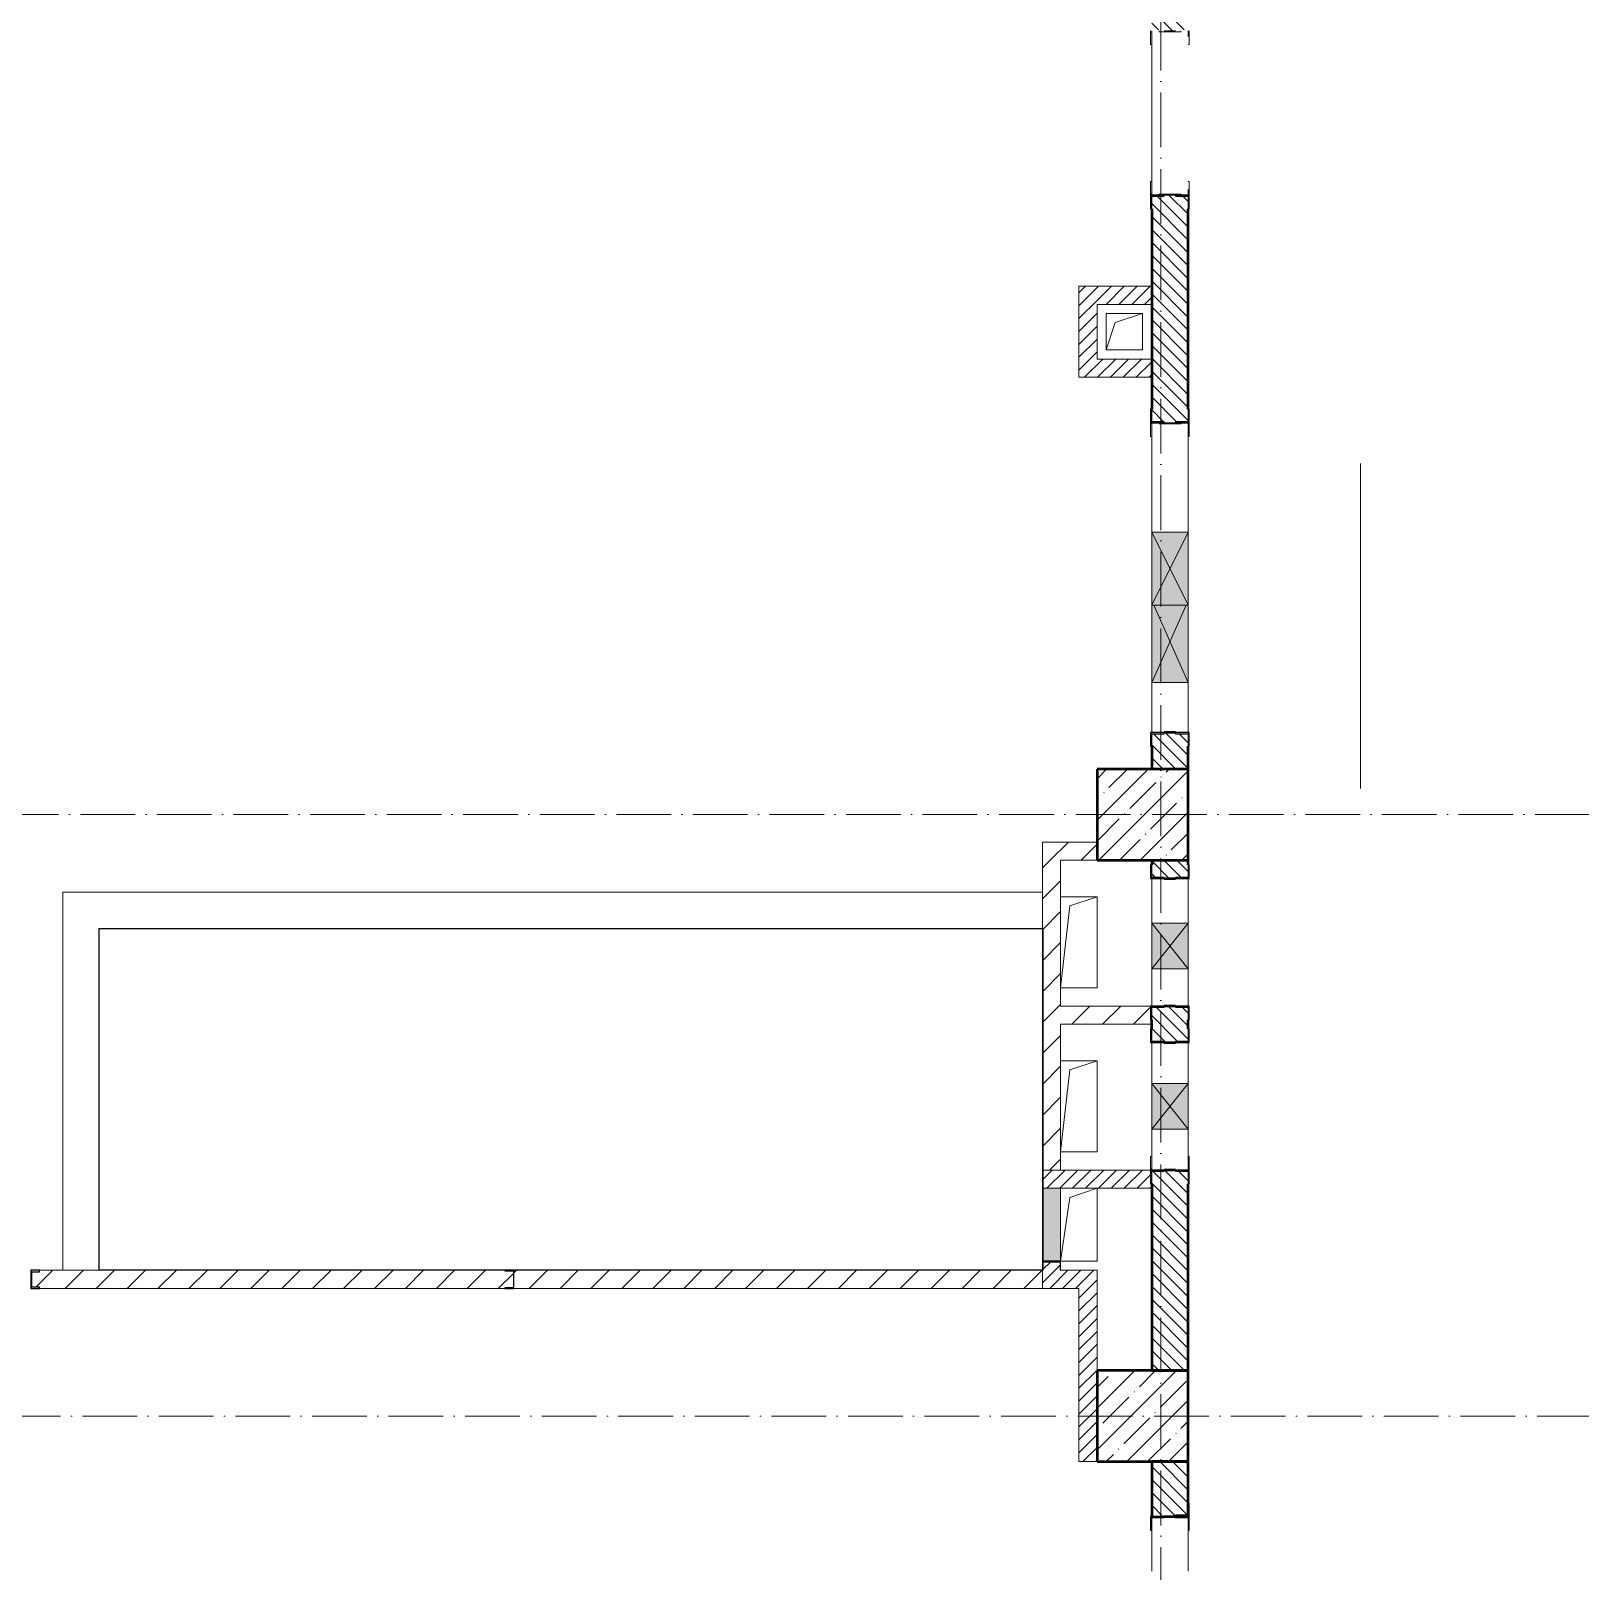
# Model space of a CAD drawing. Header units: millimetres. Extents: x -12989 to 629078, y -109036 to 555275.
# Drawn here: x 42510 to 51010, y 77045 to 85495 of the extents above; entities that cross this region are included whole.
import ezdxf

# ---------------------------------------------------------------- set-up
doc = ezdxf.new("R2010")
doc.units = ezdxf.units.MM
doc.linetypes.add('200_ШТРИХ_ш1п0_6_', pattern=[160, 100, -60])
doc.linetypes.add('50_200_ШТРИХ_1Т_ш5_п1_п1_', pattern=[700, 500, -100, 0, -100])
for name, color, linetype, lineweight in [('A-DETL-GENF-OTLN', 7, 'Continuous', 9), ('A-FLOR-____-OTLN', 7, 'Continuous', 9), ('A-GENM-____-MCUT', 7, 'Continuous', 25), ('A-GENM-____-OTLN', 7, 'Continuous', 9), ('A-GENM-____-OTLN-1', 7, 'Continuous', 25), ('A-GLAZ-____-OTLN', 7, 'Continuous', 9), ('A-WALL-____-MCUT-2', 7, 'Continuous', 50), ('A-WALL-____-PATT-1', 7, 'Continuous', 9), ('A-WALL-FNSH-MCUT-1', 7, 'Continuous', 9), ('I-WALL-____-OTLN', 7, 'Continuous', 9), ('S-COLS-____-MCUT', 7, 'Continuous', 50), ('S-COLS-____-OTLN', 7, 'Continuous', 9), ('S-GRID-____-OTLN-1', 7, '50_200_ШТРИХ_1Т_ш5_п1_п1_', 9)]:
    doc.layers.add(name, color=color, linetype=linetype, lineweight=lineweight)
doc.layers.add('A-DETL-GENF-OTLN-4', color=9, linetype='200_ШТРИХ_ш1п0_6_', lineweight=9, true_color=0x808080)
doc.layers.add('A-DETL-GENF-OTLN-5', color=7, linetype='Continuous', lineweight=5, true_color=0xc0c0c0)
pattern_1 = [(135, (43259.71, 63713.66), (-35.35534, -35.35534), [])]
pattern_2 = [(45, (43259.71, 63713.66), (-84.8528, 84.8528), [])]
pattern_3 = [(45, (43259.71, 63713.66), (-35.35534, 35.35534), [])]

# ---------------------------------------------------------------- blocks, each defined once
blk = doc.blocks.new('BSC_Колонна _Прямоугольная - 500х500-V47-АР1_План отверстий 2 этажа в осях 1-64_А-ГГ')
at = {"layer": 'S-COLS-____-OTLN'}
h = blk.add_hatch(dxfattribs=at)
h.set_pattern_fill('FP_76', color=256, style=0, pattern_type=2)
h.set_pattern_definition([(45, (-5350, -17481.04), (-114.0493, 114.0493), []), (45, (-5235.95, -17481.04), (-114.0493, 114.0493), [201.613, -40.323, 3.353, -36.97])])
h.paths.add_polyline_path([(-250, -250), (250, -250), (250, 250), (-250, 250)], flags=0)
at = {"layer": 'S-COLS-____-MCUT'}
for p, q in [((250, 250), (-250, 250)), ((-250, 250), (-250, -250)), ((250, -250), (250, 250)), ((-250, -250), (250, -250))]:
    blk.add_line(p, q, dxfattribs=at)
blk = doc.blocks.new('154_Стойка_СКБ_Швеллер - СМ-2180_100-28318692-АР1_План отверстий 2 этажа в осях 1-64_А-ГГ')
at = {"layer": 'A-GENM-____-MCUT'}
for p, q in [((171, 50), (125, 50)), ((125, 50), (125, -50)), ((129.5, 42.4), (171, 42.4)), ((129.5, -42.4), (129.5, 42.4)), ((171, 42.4), (171, 50)), ((125, -50), (171, -50)), ((171, -42.4), (129.5, -42.4)), ((171, -50), (171, -42.4))]:
    blk.add_line(p, q, dxfattribs=at)
blk = doc.blocks.new('154_Стойка_СКБ_Уголок - СМ-2180_200-28268025-АР1_План отверстий 2 этажа в осях 1-64_А-ГГ')
at = {"layer": 'A-GENM-____-MCUT'}
for p, q in [((125, 156), (125, 81)), ((200, 156), (125, 156)), ((131, 81), (131, 150)), ((131, 150), (200, 150)), ((200, 150), (200, 156)), ((125, 81), (131, 81)), ((131, 19), (125, 19)), ((125, 19), (125, -56)), ((131, -50), (131, 19)), ((125, -56), (200, -56)), ((200, -50), (131, -50)), ((200, -56), (200, -50))]:
    blk.add_line(p, q, dxfattribs=at)
blk = doc.blocks.new('Фахверк_СКБ_Уголок - 200_3960_зеркало-28268689-АР1_План отверстий 2 этажа в осях 1-64_А-ГГ')
at = {"layer": 'A-GENM-____-MCUT'}
for p, q in [((200, 156), (125, 156)), ((125, 156), (125, 81)), ((131, 81), (131, 150)), ((131, 150), (200, 150)), ((200, 150), (200, 156)), ((125, 81), (131, 81)), ((131, 19), (125, 19)), ((125, 19), (125, -56)), ((131, -50), (131, 19)), ((125, -56), (200, -56)), ((200, -50), (131, -50)), ((200, -56), (200, -50))]:
    blk.add_line(p, q, dxfattribs=at)
blk = doc.blocks.new('Фахверк_СКБ_Уголок - 200_3960-28268576-АР1_План отверстий 2 этажа в осях 1-64_А-ГГ')
at = {"layer": 'A-GENM-____-MCUT'}
for p, q in [((200, 156), (125, 156)), ((125, 156), (125, 81)), ((131, 81), (131, 150)), ((131, 150), (200, 150)), ((200, 150), (200, 156)), ((125, 81), (131, 81)), ((131, 19), (125, 19)), ((125, 19), (125, -56)), ((131, -50), (131, 19)), ((125, -56), (200, -56)), ((200, -50), (131, -50)), ((200, -56), (200, -50))]:
    blk.add_line(p, q, dxfattribs=at)
blk = doc.blocks.new('Стойка_Влож_Уголок_Опорный - Уголок-28213941-АР1_План отверстий 2 этажа в осях 1-64_А-ГГ')
at = {"layer": 'A-GENM-____-OTLN'}
for p, q in [((-212, -6), (-212, 0)), ((0, 0), (0, -6)), ((-212, -75), (-212, -6)), ((-212, -6), (-206, -6)), ((-212, -75), (-206, -75)), ((-6, -6), (0, -6)), ((-6, -75), (0, -75)), ((0, -6), (0, -75))]:
    blk.add_line(p, q, dxfattribs=at)
blk = doc.blocks.new('154_Стойка_СКБ_Уголок - СМ-2180_200-28435403-АР1_План отверстий 2 этажа в осях 1-64_А-ГГ')
at = {"layer": 'A-GENM-____-MCUT'}
for p, q in [((125, 156), (125, 81)), ((200, 156), (125, 156)), ((131, 81), (131, 150)), ((131, 150), (200, 150)), ((200, 150), (200, 156)), ((125, 81), (131, 81)), ((131, 19), (125, 19)), ((125, 19), (125, -56)), ((131, -50), (131, 19)), ((125, -56), (200, -56)), ((200, -50), (131, -50)), ((200, -56), (200, -50))]:
    blk.add_line(p, q, dxfattribs=at)
blk = doc.blocks.new('Стойка_Влож_Уголок - Уголок-28268052-АР1_План отверстий 2 этажа в осях 1-64_А-ГГ')
at = {"layer": 'A-GENM-____-MCUT'}
for p, q in [((6, 0), (0, 0)), ((6, -69), (6, 0)), ((0, -75), (75, -75)), ((75, -69), (6, -69)), ((75, -75), (75, -69))]:
    blk.add_line(p, q, dxfattribs=at)
blk = doc.blocks.new('154_Стойка_СКБ_Уголок - СМ-2480_200-28346303-АР1_План отверстий 2 этажа в осях 1-64_А-ГГ')
at = {"layer": 'A-GENM-____-MCUT'}
for p, q in [((125, 156), (125, 81)), ((200, 156), (125, 156)), ((131, 81), (131, 150)), ((131, 150), (200, 150)), ((200, 150), (200, 156)), ((125, 81), (131, 81)), ((131, 19), (125, 19)), ((125, 19), (125, -56)), ((131, -50), (131, 19)), ((125, -56), (200, -56)), ((200, -50), (131, -50)), ((200, -56), (200, -50))]:
    blk.add_line(p, q, dxfattribs=at)
blk = doc.blocks.new('Стойка_Влож_Полоса боковая - Полоса-28213942-АР1_План отверстий 2 этажа в осях 1-64_А-ГГ')
at = {"layer": 'A-GENM-____-OTLN'}
for p, q in [((-5, 60), (0, 60)), ((-5, -60), (-5, 60)), ((0, 31), (0, -31)), ((0, -60), (-5, -60))]:
    blk.add_line(p, q, dxfattribs=at)
blk = doc.blocks.new('154_Фахверк_СКБ_Швеллер - Тип_100_3960-28318856-АР1_План отверстий 2 этажа в осях 1-64_А-ГГ')
at = {"layer": 'A-GENM-____-MCUT'}
for p, q in [((175, 50), (125, 50)), ((125, 50), (125, -50)), ((128, 47), (175, 47)), ((128, -47), (128, 47)), ((175, 47), (175, 50)), ((125, -50), (175, -50)), ((175, -47), (128, -47)), ((175, -50), (175, -47))]:
    blk.add_line(p, q, dxfattribs=at)
blk = doc.blocks.new('AR_Отверстие Ниша - Лючок-32403310-АР1_План отверстий 2 этажа в осях 1-64_А-ГГ')
at = {"layer": 'A-GLAZ-____-OTLN'}
blk.add_hatch(color=256, dxfattribs=at).paths.add_polyline_path([(200, -50), (200, 50), (-200, 50), (-200, -50)], flags=0)
for p, q in [((200, 50), (-200, 50)), ((-200, 50), (-200, -50)), ((-200, -50), (200, -50))]:
    blk.add_line(p, q, dxfattribs=at)
blk = doc.blocks.new('154_Фахверк_СКБ_Швеллер - Тип_100_3960_зеркало-29769493-АР1_План отверстий 2 этажа в осях 1-64_А-ГГ')
at = {"layer": 'A-GENM-____-MCUT'}
for p, q in [((175, 50), (125, 50)), ((125, 50), (125, -50)), ((128, 47), (175, 47)), ((128, -47), (128, 47)), ((175, 47), (175, 50)), ((125, -50), (175, -50)), ((175, -47), (128, -47)), ((175, -50), (175, -47))]:
    blk.add_line(p, q, dxfattribs=at)
blk = doc.blocks.new('AR_Отверстие прямоугольное _в плите_ - AR_Отверстие прямоугольное _в плите_-30229458-АР1_План отверстий 2 этажа в осях 1-64_А-ГГ')
at = {"layer": 'A-GENM-____-OTLN'}
for p, q in [((100, 250), (-100, 250)), ((-100, -250), (-50, 200)), ((-50, 200), (100, 250)), ((100, -250), (100, 250)), ((-100, -250), (100, -250))]:
    blk.add_line(p, q, dxfattribs=at)
blk = doc.blocks.new('AR_Отверстие прямоугольное _в плите_ - AR_Отверстие прямоугольное _в плите_-V150-АР1_План отверстий 2 этажа в осях 1-64_А-ГГ')
at = {"layer": 'A-GENM-____-OTLN'}
for p, q in [((100, 100), (-100, 100)), ((-100, 100), (-100, -100)), ((-50, 50), (100, 100)), ((100, -100), (100, 100)), ((-100, -100), (-50, 50)), ((-100, -100), (100, -100))]:
    blk.add_line(p, q, dxfattribs=at)
blk = doc.blocks.new('AR_Отверстие прямоугольное _в плите_ - AR_Отверстие прямоугольное _в плите_-30229368-АР1_План отверстий 2 этажа в осях 1-64_А-ГГ')
at = {"layer": 'A-GENM-____-OTLN'}
for p, q in [((-50, 150), (100, 200)), ((100, -200), (100, 200)), ((-100, -200), (-50, 150)), ((-100, -200), (100, -200))]:
    blk.add_line(p, q, dxfattribs=at)
blk = doc.blocks.new('AR_Отверстие прямоугольное _в стене__БезПР - AR_Отверстие прямоугольное _в стене__БезПР-36392898-АР1_План отверстий 2 этажа в осях 1-64_А-ГГ')
at = {"layer": 'A-GLAZ-____-OTLN'}
blk.add_hatch(color=256, dxfattribs=at).paths.add_polyline_path([(-125, -100), (125, -100), (125, 100), (-125, 100)], flags=0)
at = {"layer": 'A-DETL-GENF-OTLN'}
for p, q in [((-125, -100), (-125, 100)), ((-125, 100), (125, 100)), ((125, 100), (-125, -100)), ((-125, 100), (125, -100)), ((125, 100), (-125, 100)), ((-125, 100), (-125, -100)), ((125, 100), (125, -100)), ((125, -100), (125, 100)), ((125, -100), (-125, -100)), ((-125, -100), (125, -100))]:
    blk.add_line(p, q, dxfattribs=at)
blk = doc.blocks.new('AR_Отверстие прямоугольное _в стене_ - AR_Отверстие прямоугольное _в стене__ОВ-36891978-АР1_План отверстий 2 этажа в осях 1-64_А-ГГ')
at = {"layer": 'A-GLAZ-____-OTLN'}
blk.add_hatch(color=256, dxfattribs=at).paths.add_polyline_path([(-225, -100), (200, -100), (200, 100), (-225, 100)], flags=0)
at = {"layer": 'A-DETL-GENF-OTLN'}
for p, q in [((-225, -100), (-225, 100)), ((-225, 100), (200, 100)), ((-225, 100), (200, -88.9)), ((200, 100), (-225, 100)), ((-225, 100), (-225, -100)), ((200, 88.9), (-225, -100)), ((200, -100), (-225, -100)), ((-225, -100), (200, -100))]:
    blk.add_line(p, q, dxfattribs=at)
blk = doc.blocks.new('AR_Отверстие прямоугольное _в стене__БезПР - AR_Отверстие прямоугольное _в стене__БезПР-36428632-АР1_План отверстий 2 этажа в осях 1-64_А-ГГ')
at = {"layer": 'A-GLAZ-____-OTLN'}
blk.add_hatch(color=256, dxfattribs=at).paths.add_polyline_path([(-200, -100), (200, -100), (200, 100), (-200, 100)], flags=0)
at = {"layer": 'A-DETL-GENF-OTLN'}
for p, q in [((-200, -100), (-200, 100)), ((-200, 100), (200, 100)), ((200, 100), (-200, -100)), ((-200, 100), (200, -100)), ((200, 100), (-200, 100)), ((-200, 100), (-200, -100)), ((200, 100), (200, -100)), ((200, -100), (200, 100)), ((200, -100), (-200, -100)), ((-200, -100), (200, -100))]:
    blk.add_line(p, q, dxfattribs=at)
at = {"layer": 'A-GLAZ-____-OTLN'}
blk.add_line((200, 100), (-200, 100), dxfattribs=at)
blk = doc.blocks.new('DET_L_Имитация разреза_ISO2-5 - Вправо-36892236-АР1_План отверстий 2 этажа в осях 1-64_А-ГГ')
at = {"layer": 'A-DETL-GENF-OTLN-5'}
blk.add_line((143.1, 0), (1926.9, 0), dxfattribs=at)
blk = doc.blocks.new('2этаж')
at = {"layer": 'S-GRID-____-OTLN-1', "color": 251, "ltscale": 0.6, "true_color": 0x636466}
for p, q in [((-10141.7, 454533.3), (-10141.7, 508896.9)), ((11116.1, 476497), (-20260.4, 476497)), ((-20260.4, 473197), (11116.1, 473197))]:
    blk.add_line(p, q, dxfattribs=at)

msp = doc.modelspace()

# ---------------------------------------------------------------- hatches: boundary and pattern name
at = {"layer": 'A-WALL-____-PATT-1'}
h = msp.add_hatch(dxfattribs=at)
h.set_pattern_fill('FP_6', color=256, style=0, pattern_type=2)
h.set_pattern_definition(pattern_1)
h.paths.add_polyline_path([(48728.7115, 81444.7006), (48859.7115, 81444.7006), (48859.7115, 81638.7006), (48790.7115, 81638.7006), (48790.7115, 81644.7006), (48728.7115, 81644.7006), (48728.7115, 81638.7006), (48659.7115, 81638.7006), (48659.7115, 81444.7006)], flags=0)
h.paths.add_polyline_path([(48790.7115, 83344.7006), (48790.7115, 83350.7006), (48859.7115, 83350.7006), (48859.7115, 84588.7006), (48790.7115, 84588.7006), (48790.7115, 84594.7006), (48728.7115, 84594.7006), (48728.7115, 84588.7006), (48659.7115, 84588.7006), (48659.7115, 83350.7006), (48728.7115, 83350.7006), (48728.7115, 83344.7006)], flags=0)
h.paths.add_polyline_path([(48790.7115, 85494.7006), (48790.7115, 85500.7006), (48859.7115, 85500.7006), (48859.7115, 86944.7006), (48659.7115, 86944.7006), (48659.7115, 85500.7006), (48728.7115, 85500.7006), (48728.7115, 85494.7006)], flags=0)
h = msp.add_hatch(dxfattribs=at)
h.set_pattern_fill('FP_5', color=256, style=0, pattern_type=2)
h.set_pattern_definition(pattern_3)
h.paths.add_polyline_path([(48359.7115, 83694.7006), (48359.7115, 84094.7006), (48259.7115, 84094.7006), (48259.7115, 83694.7006)], flags=0)
h = msp.add_hatch(dxfattribs=at)
h.set_pattern_fill('FP_5', color=256, style=0, pattern_type=2)
h.set_pattern_definition(pattern_3)
h.paths.add_polyline_path([(48659.7115, 83994.7006), (48659.7115, 84094.7006), (48359.7115, 84094.7006), (48359.7115, 83994.7006), (48548.4147, 83994.7006)], flags=0)
h = msp.add_hatch(dxfattribs=at)
h.set_pattern_fill('FP_5', color=256, style=0, pattern_type=2)
h.set_pattern_definition(pattern_3)
h.paths.add_polyline_path([(48659.7115, 83594.7006), (48659.7115, 83694.7006), (48259.7115, 83694.7006), (48259.7115, 83594.7006), (48548.4147, 83594.7006)], flags=0)
h = msp.add_hatch(dxfattribs=at)
h.set_pattern_fill('FP_4', color=256, style=0, pattern_type=2)
h.set_pattern_definition(pattern_2)
h.paths.add_polyline_path([(48359.7115, 80944.7006), (48359.7115, 81044.7006), (48059.7115, 81044.7006), (48059.7115, 80944.7006), (48159.7115, 80944.7006)], flags=0)
h = msp.add_hatch(dxfattribs=at)
h.set_pattern_fill('FP_4', color=256, style=0, pattern_type=2)
h.set_pattern_definition(pattern_2)
h.paths.add_polyline_path([(48159.7115, 79244.7006), (48159.7115, 80944.7006), (48059.7115, 80944.7006), (48059.7115, 79244.7006)], flags=0)
h = msp.add_hatch(dxfattribs=at)
h.set_pattern_fill('FP_6', color=256, style=0, pattern_type=2)
h.set_pattern_definition(pattern_1)
h.paths.add_polyline_path([(48859.7115, 78144.7006), (48859.7115, 79238.7006), (48790.7115, 79238.7006), (48790.7115, 79244.7006), (48728.7115, 79244.7006), (48728.7115, 79238.7006), (48659.7115, 79238.7006), (48659.7115, 78144.7006)], flags=0)
h.paths.add_polyline_path([(48728.7115, 79944.7006), (48790.7115, 79944.7006), (48790.7115, 79950.7006), (48859.7115, 79950.7006), (48859.7115, 80138.7006), (48790.7115, 80138.7006), (48790.7115, 80144.7006), (48728.7115, 80144.7006), (48728.7115, 80138.7006), (48659.7115, 80138.7006), (48659.7115, 79950.7006), (48728.7115, 79950.7006)], flags=0)
h.paths.add_polyline_path([(48728.7115, 80844.7006), (48790.7115, 80844.7006), (48790.7115, 80850.7006), (48859.7115, 80850.7006), (48859.7115, 80944.7006), (48659.7115, 80944.7006), (48659.7115, 80850.7006), (48728.7115, 80850.7006)], flags=0)
h = msp.add_hatch(dxfattribs=at)
h.set_pattern_fill('FP_4', color=256, style=0, pattern_type=2)
h.set_pattern_definition(pattern_2)
h.paths.add_polyline_path([(48651.5375, 80044.7006), (48659.7115, 80044.7006), (48659.7115, 80069.7006), (48653.7115, 80069.7006), (48653.7115, 80144.7006), (48159.7115, 80144.7006), (48159.7115, 80044.7006), (48548.4147, 80044.7006)], flags=0)
h = msp.add_hatch(dxfattribs=at)
h.set_pattern_fill('FP_5', color=256, style=0, pattern_type=2)
h.set_pattern_definition(pattern_3)
h.paths.add_polyline_path([(48159.7115, 79144.7006), (48659.7115, 79144.7006), (48659.7115, 79169.7006), (48653.7115, 79169.7006), (48653.7115, 79244.7006), (48059.7115, 79244.7006), (48059.7115, 79144.7006)], flags=0)
h = msp.add_hatch(dxfattribs=at)
h.set_pattern_fill('FP_5', color=256, style=0, pattern_type=2)
h.set_pattern_definition(pattern_3)
h.paths.add_polyline_path([(48109.7115, 78694.7006), (48156.7115, 78694.7006), (48156.7115, 78741.7006), (48062.7115, 78741.7006), (48062.7115, 78694.7006)], flags=0)
h = msp.add_hatch(dxfattribs=at)
h.set_pattern_fill('FP_4', color=256, style=0, pattern_type=2)
h.set_pattern_definition(pattern_2)
h.paths.add_polyline_path([(48059.7115, 78594.7006), (48059.7115, 78694.7006), (45159.7115, 78694.7006), (45159.7115, 78594.7006), (46780.9505, 78594.7006)], flags=0)
h.paths.add_polyline_path([(45109.7115, 78594.7006), (45109.7115, 78597.7006), (45156.7115, 78597.7006), (45156.7115, 78691.7006), (45109.7115, 78691.7006), (45109.7115, 78694.7006), (42555.7115, 78693.8718), (42555.7115, 78687.1006), (42514.2115, 78687.1006), (42514.2115, 78602.3006), (42555.7115, 78602.3006), (42555.7115, 78594.7006), (43246.0219, 78594.7006)], flags=0)
h.paths.add_polyline_path([(41059.7115, 78594.7006), (41313.7115, 78594.7006), (41313.7115, 78602.3006), (41355.2115, 78602.3006), (41355.2115, 78687.1006), (41313.7115, 78687.1006), (41313.7115, 78694.7006), (41059.7115, 78694.7006), (41059.7115, 78602.3006)], flags=0)
h = msp.add_hatch(dxfattribs=at)
h.set_pattern_fill('FP_5', color=256, style=0, pattern_type=2)
h.set_pattern_definition(pattern_3)
h.paths.add_polyline_path([(48259.7115, 78594.7006), (48259.7115, 78694.7006), (48059.7115, 78694.7006), (48059.7115, 78594.7006), (48159.7115, 78594.7006)], flags=0)
h = msp.add_hatch(dxfattribs=at)
h.set_pattern_fill('FP_5', color=256, style=0, pattern_type=2)
h.set_pattern_definition(pattern_3)
h.paths.add_polyline_path([(48259.7115, 77644.7006), (48359.7115, 77644.7006), (48359.7115, 78694.7006), (48259.7115, 78694.7006), (48259.7115, 78209.4711)], flags=0)
h = msp.add_hatch(dxfattribs=at)
h.set_pattern_fill('FP_6', color=256, style=0, pattern_type=2)
h.set_pattern_definition(pattern_1)
h.paths.add_polyline_path([(48790.7115, 74444.7006), (48790.7115, 74450.7006), (48859.7115, 74450.7006), (48859.7115, 74638.7006), (48790.7115, 74638.7006), (48790.7115, 74644.7006), (48728.7115, 74644.7006), (48728.7115, 74638.7006), (48659.7115, 74638.7006), (48659.7115, 74450.7006), (48728.7115, 74450.7006), (48728.7115, 74444.7006)], flags=0)
h.paths.add_polyline_path([(48728.7115, 75344.7006), (48790.7115, 75344.7006), (48790.7115, 75350.7006), (48859.7115, 75350.7006), (48859.7115, 76188.7006), (48790.7115, 76188.7006), (48790.7115, 76194.7006), (48728.7115, 76194.7006), (48728.7115, 76188.7006), (48659.7115, 76188.7006), (48659.7115, 75350.7006), (48728.7115, 75350.7006)], flags=0)
h.paths.add_polyline_path([(48790.7115, 77344.7006), (48859.7115, 77344.7006), (48859.7115, 77644.7006), (48659.7115, 77644.7006), (48659.7115, 77344.7006), (48728.7115, 77344.7006)], flags=0)
at = {"layer": 'S-COLS-____-OTLN'}
h = msp.add_hatch(dxfattribs=at)
h.set_pattern_fill('FP_25', color=256, style=0, pattern_type=2)
h.set_pattern_definition([(45, (43259.71, 63713.66), (-114.0493, 114.0493), []), (45, (43373.76, 63713.66), (-114.0493, 114.0493), [201.612, -40.322, 3.353, -36.97])])
h.paths.add_polyline_path([(48359.7115, 77644.7006), (48859.7115, 77644.7006), (48859.7115, 78144.7006), (48359.7115, 78144.7006)], flags=0)

# ---------------------------------------------------------------- linework, layer by layer
msp.add_lwpolyline([(42884.7115, 80569.7006), (48062.7115, 80569.7006), (48062.7115, 78694.7006), (42884.7115, 78694.7006)], close=True)
at = {"layer": 'A-FLOR-____-OTLN'}
for p, q in [((48409.7115, 83944.7006), (48609.7115, 83944.7006)), ((48409.7115, 83744.7006), (48409.7115, 83944.7006)), ((48609.7115, 83944.7006), (48609.7115, 83744.7006)), ((48609.7115, 83744.7006), (48409.7115, 83744.7006)), ((48159.7115, 80744.7006), (48359.7115, 80744.7006)), ((48359.7115, 80744.7006), (48359.7115, 80244.7006)), ((48359.7115, 80244.7006), (48159.7115, 80244.7006)), ((48159.7115, 79844.5072), (48359.7115, 79844.5072)), ((48359.7115, 79844.5072), (48359.7115, 79344.5072)), ((48359.7115, 79344.5072), (48159.7115, 79344.5072)), ((48359.7115, 79144.7006), (48359.7115, 78744.7006)), ((48359.7115, 78744.7006), (48159.7115, 78744.7006))]:
    msp.add_line(p, q, dxfattribs=at)
at = {"layer": 'A-WALL-____-MCUT-2'}
for p, q in [((48659.7115, 84519.7006), (48659.7115, 83419.7006)), ((48859.7115, 83419.7006), (48859.7115, 84519.7006)), ((48790.7115, 81644.7006), (48728.7115, 81644.7006)), ((48659.7115, 81569.7006), (48659.7115, 81444.7006)), ((48859.7115, 81444.7006), (48859.7115, 81569.7006)), ((48659.7115, 80944.7006), (48659.7115, 80919.7006)), ((48859.7115, 80919.7006), (48859.7115, 80944.7006)), ((48728.7115, 80844.7006), (48790.7115, 80844.7006)), ((48790.7115, 80144.7006), (48728.7115, 80144.7006)), ((48659.7115, 80019.7006), (48659.7115, 80069.7006)), ((48859.7115, 80019.7006), (48859.7115, 80069.7006)), ((48728.7115, 79944.7006), (48790.7115, 79944.7006)), ((48790.7115, 79244.7006), (48728.7115, 79244.7006)), ((48659.7115, 79169.7006), (48659.7115, 78144.7006)), ((48859.7115, 78144.7006), (48859.7115, 79169.7006)), ((48659.7115, 78144.7006), (48859.7115, 78144.7006)), ((48859.7115, 77644.7006), (48659.7115, 77644.7006)), ((48659.7115, 77644.7006), (48659.7115, 77344.7006)), ((48859.7115, 77344.7006), (48859.7115, 77644.7006)), ((48728.7115, 77344.7006), (48790.7115, 77344.7006))]:
    msp.add_line(p, q, dxfattribs=at)
at = {"layer": 'A-WALL-FNSH-MCUT-1'}
for p, q in [((48259.7115, 84094.7006), (48259.7115, 83594.7006)), ((48659.7115, 84094.7006), (48259.7115, 84094.7006)), ((48359.7115, 83694.7006), (48359.7115, 83994.7006)), ((48359.7115, 83994.7006), (48659.7115, 83994.7006)), ((48659.7115, 83694.7006), (48359.7115, 83694.7006)), ((48259.7115, 83594.7006), (48659.7115, 83594.7006)), ((48359.7115, 81044.7006), (48059.7115, 81044.7006)), ((48059.7115, 81044.7006), (48059.7115, 79144.7006)), ((48159.7115, 80944.7006), (48359.7115, 80944.7006)), ((48159.7115, 80144.7006), (48159.7115, 80944.7006)), ((48653.7115, 80144.7006), (48159.7115, 80144.7006)), ((48159.7115, 80044.7006), (48659.7115, 80044.7006)), ((48159.7115, 79244.7006), (48159.7115, 80044.7006)), ((48653.7115, 79244.7006), (48059.7115, 79244.7006)), ((48159.7115, 79144.7006), (48659.7115, 79144.7006)), ((45109.7115, 78694.7006), (42555.7115, 78694.7006)), ((48059.7115, 78694.7006), (45159.7115, 78694.7006)), ((48059.7115, 78594.7006), (48059.7115, 78694.7006)), ((48359.7115, 78694.7006), (48159.7115, 78694.7006)), ((48359.7115, 77644.7006), (48359.7115, 78694.7006)), ((42555.7115, 78594.7006), (45109.7115, 78594.7006)), ((45159.7115, 78594.7006), (48259.7115, 78594.7006)), ((48259.7115, 78594.7006), (48259.7115, 77644.7006)), ((48259.7115, 77644.7006), (48359.7115, 77644.7006))]:
    msp.add_line(p, q, dxfattribs=at)
at = {"layer": 'I-WALL-____-OTLN'}
for p, q in [((48659.7115, 84594.7006), (48659.7115, 85494.7006)), ((48859.7115, 85494.7006), (48859.7115, 85464.7006)), ((48859.7115, 84624.7006), (48859.7115, 84594.7006)), ((48659.7115, 82744.7006), (48659.7115, 83344.7006)), ((48859.7115, 83344.7006), (48859.7115, 82744.7006)), ((48659.7115, 81644.7006), (48659.7115, 81919.7006)), ((48859.7115, 81919.7006), (48859.7115, 81644.7006)), ((48659.7115, 80599.7006), (48659.7115, 80844.7006)), ((48859.7115, 80844.7006), (48859.7115, 80599.7006)), ((42684.7115, 78694.7006), (42684.7115, 80769.7006)), ((42684.7115, 80769.7006), (48059.7115, 80769.7006)), ((42884.7115, 80569.7006), (42884.7115, 78694.7006)), ((48059.7115, 80569.7006), (42884.7115, 80569.7006)), ((48659.7115, 80144.7006), (48659.7115, 80349.7006)), ((48859.7115, 80349.7006), (48859.7115, 80144.7006)), ((48659.7115, 79719.7006), (48659.7115, 79944.7006)), ((48859.7115, 79944.7006), (48859.7115, 79719.7006)), ((48659.7115, 79244.7006), (48659.7115, 79469.7006)), ((48859.7115, 79469.7006), (48859.7115, 79244.7006)), ((48659.7115, 77044.7006), (48659.7115, 77269.7006)), ((48859.7115, 77269.7006), (48859.7115, 77044.7006))]:
    msp.add_line(p, q, dxfattribs=at)
at = {"layer": 'S-COLS-____-MCUT'}
for p, q in [((48859.7115, 78144.7006), (48359.7115, 78144.7006)), ((48359.7115, 78144.7006), (48359.7115, 77644.7006)), ((48859.7115, 77644.7006), (48859.7115, 78144.7006)), ((48359.7115, 77644.7006), (48859.7115, 77644.7006))]:
    msp.add_line(p, q, dxfattribs=at)

# ---------------------------------------------------------------- block references
msp.add_blockref('2этаж', (58851.3748, -395302.2823))
at = {"layer": 'A-DETL-GENF-OTLN-4', "rotation": 90.00000000000027}
msp.add_blockref('DET_L_Имитация разреза_ISO2-5 - Вправо-36892236-АР1_План отверстий 2 этажа в осях 1-64_А-ГГ', (49804.7115, 81194.7006), dxfattribs=at)
at = {"layer": 'A-GENM-____-OTLN'}
for name, p in [('Стойка_Влож_Уголок_Опорный - Уголок-28213941-АР1_План отверстий 2 этажа в осях 1-64_А-ГГ', (48865.7115, 85494.7006)), ('AR_Отверстие прямоугольное _в плите_ - AR_Отверстие прямоугольное _в плите_-V150-АР1_План отверстий 2 этажа в осях 1-64_А-ГГ', (48509.7115, 83844.7006)), ('Стойка_Влож_Уголок_Опорный - Уголок-28213941-АР1_План отверстий 2 этажа в осях 1-64_А-ГГ', (48865.7115, 83344.7006)), ('AR_Отверстие прямоугольное _в плите_ - AR_Отверстие прямоугольное _в плите_-30229458-АР1_План отверстий 2 этажа в осях 1-64_А-ГГ', (48259.7115, 80494.7006)), ('AR_Отверстие прямоугольное _в плите_ - AR_Отверстие прямоугольное _в плите_-30229458-АР1_План отверстий 2 этажа в осях 1-64_А-ГГ', (48259.7115, 79594.5072)), ('AR_Отверстие прямоугольное _в плите_ - AR_Отверстие прямоугольное _в плите_-30229368-АР1_План отверстий 2 этажа в осях 1-64_А-ГГ', (48259.7115, 78944.7006))]:
    msp.add_blockref(name, p, dxfattribs=at)
for name, p, rotation in [('Стойка_Влож_Полоса боковая - Полоса-28213942-АР1_План отверстий 2 этажа в осях 1-64_А-ГГ', (48759.7115, 85494.7006), 89.99999999999993), ('Стойка_Влож_Уголок_Опорный - Уголок-28213941-АР1_План отверстий 2 этажа в осях 1-64_А-ГГ', (48653.7115, 84594.7006), 180), ('Стойка_Влож_Полоса боковая - Полоса-28213942-АР1_План отверстий 2 этажа в осях 1-64_А-ГГ', (48759.7115, 84594.7006), 269.9999999999999), ('Стойка_Влож_Полоса боковая - Полоса-28213942-АР1_План отверстий 2 этажа в осях 1-64_А-ГГ', (48759.7115, 83344.7006), 89.99999999999993), ('Стойка_Влож_Уголок_Опорный - Уголок-28213941-АР1_План отверстий 2 этажа в осях 1-64_А-ГГ', (48653.7115, 79244.7006), 180), ('Стойка_Влож_Уголок - Уголок-28268052-АР1_План отверстий 2 этажа в осях 1-64_А-ГГ', (48790.7115, 77344.7006), 90.00000000000027)]:
    msp.add_blockref(name, p, dxfattribs=dict(at, rotation=rotation))
at = {"layer": 'A-GENM-____-OTLN-1'}
for name, p, rotation in [('154_Стойка_СКБ_Уголок - СМ-2480_200-28346303-АР1_План отверстий 2 этажа в осях 1-64_А-ГГ', (48709.7115, 84719.7006), 269.9999999999999), ('154_Стойка_СКБ_Уголок - СМ-2480_200-28346303-АР1_План отверстий 2 этажа в осях 1-64_А-ГГ', (48809.7115, 83219.7006), 89.99999999999991), ('Фахверк_СКБ_Уголок - 200_3960-28268576-АР1_План отверстий 2 этажа в осях 1-64_А-ГГ', (48709.7115, 81769.7006), 269.9999999999999), ('Фахверк_СКБ_Уголок - 200_3960_зеркало-28268689-АР1_План отверстий 2 этажа в осях 1-64_А-ГГ', (48809.7115, 80719.7006), 89.99999999999991), ('Фахверк_СКБ_Уголок - 200_3960-28268576-АР1_План отверстий 2 этажа в осях 1-64_А-ГГ', (48709.7115, 80269.7006), 269.9999999999999), ('Фахверк_СКБ_Уголок - 200_3960_зеркало-28268689-АР1_План отверстий 2 этажа в осях 1-64_А-ГГ', (48809.7115, 79819.7006), 89.99999999999991), ('154_Стойка_СКБ_Уголок - СМ-2180_200-28268025-АР1_План отверстий 2 этажа в осях 1-64_А-ГГ', (48709.7115, 79369.7006), 269.9999999999999), ('154_Фахверк_СКБ_Швеллер - Тип_100_3960_зеркало-29769493-АР1_План отверстий 2 этажа в осях 1-64_А-ГГ', (48109.7115, 78869.7006), 269.9999999999999), ('154_Фахверк_СКБ_Швеллер - Тип_100_3960-28318856-АР1_План отверстий 2 этажа в осях 1-64_А-ГГ', (45284.7115, 78644.7006), 180), ('154_Стойка_СКБ_Уголок - СМ-2180_200-28435403-АР1_План отверстий 2 этажа в осях 1-64_А-ГГ', (48709.7115, 77469.7006), 269.9999999999999)]:
    msp.add_blockref(name, p, dxfattribs=dict(at, rotation=rotation))
msp.add_blockref('154_Стойка_СКБ_Швеллер - СМ-2180_100-28318692-АР1_План отверстий 2 этажа в осях 1-64_А-ГГ', (42384.7115, 78644.7006), dxfattribs=at)
at = {"layer": 'A-GLAZ-____-OTLN'}
for name, p, rotation in [('AR_Отверстие прямоугольное _в стене__БезПР - AR_Отверстие прямоугольное _в стене__БезПР-36428632-АР1_План отверстий 2 этажа в осях 1-64_А-ГГ', (48759.7115, 82544.7006), 89.99999999999991), ('AR_Отверстие прямоугольное _в стене_ - AR_Отверстие прямоугольное _в стене__ОВ-36891978-АР1_План отверстий 2 этажа в осях 1-64_А-ГГ', (48759.7115, 82144.7006), 89.99999999999991), ('AR_Отверстие прямоугольное _в стене__БезПР - AR_Отверстие прямоугольное _в стене__БезПР-36392898-АР1_План отверстий 2 этажа в осях 1-64_А-ГГ', (48759.7115, 80474.7006), 89.99999999999991), ('AR_Отверстие прямоугольное _в стене__БезПР - AR_Отверстие прямоугольное _в стене__БезПР-36392898-АР1_План отверстий 2 этажа в осях 1-64_А-ГГ', (48759.7115, 79594.7006), 89.99999999999991), ('AR_Отверстие Ниша - Лючок-32403310-АР1_План отверстий 2 этажа в осях 1-64_А-ГГ', (48109.7115, 78944.7006), 269.9999999999999)]:
    msp.add_blockref(name, p, dxfattribs=dict(at, rotation=rotation))
at = {"layer": 'S-COLS-____-OTLN'}
msp.add_blockref('BSC_Колонна _Прямоугольная - 500х500-V47-АР1_План отверстий 2 этажа в осях 1-64_А-ГГ', (48609.7115, 81194.7006), dxfattribs=at)

doc.saveas('drawing.dxf')
